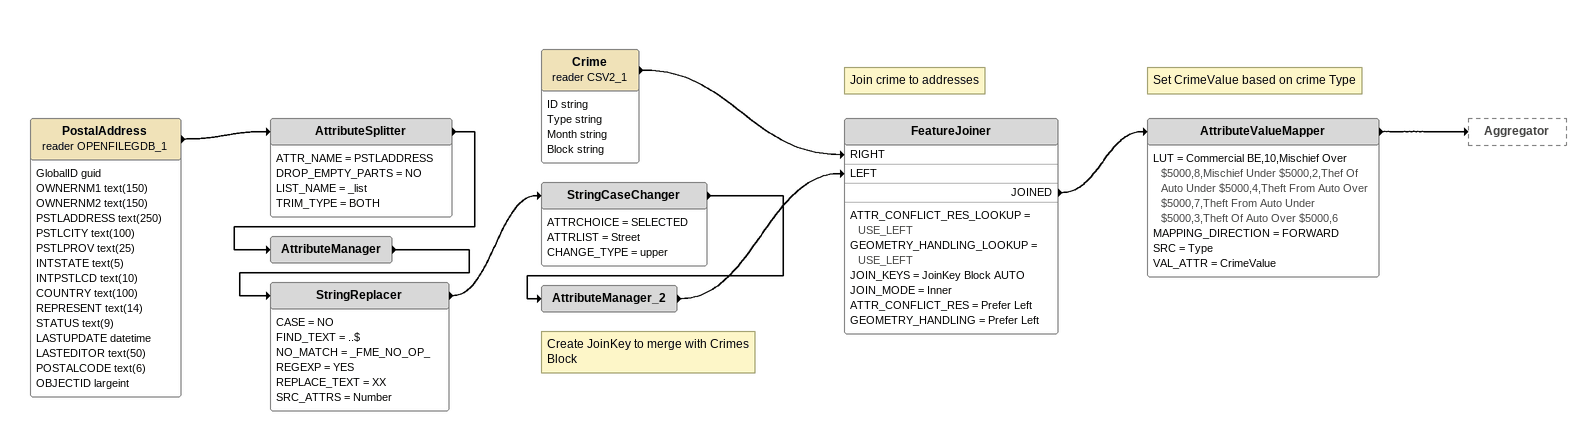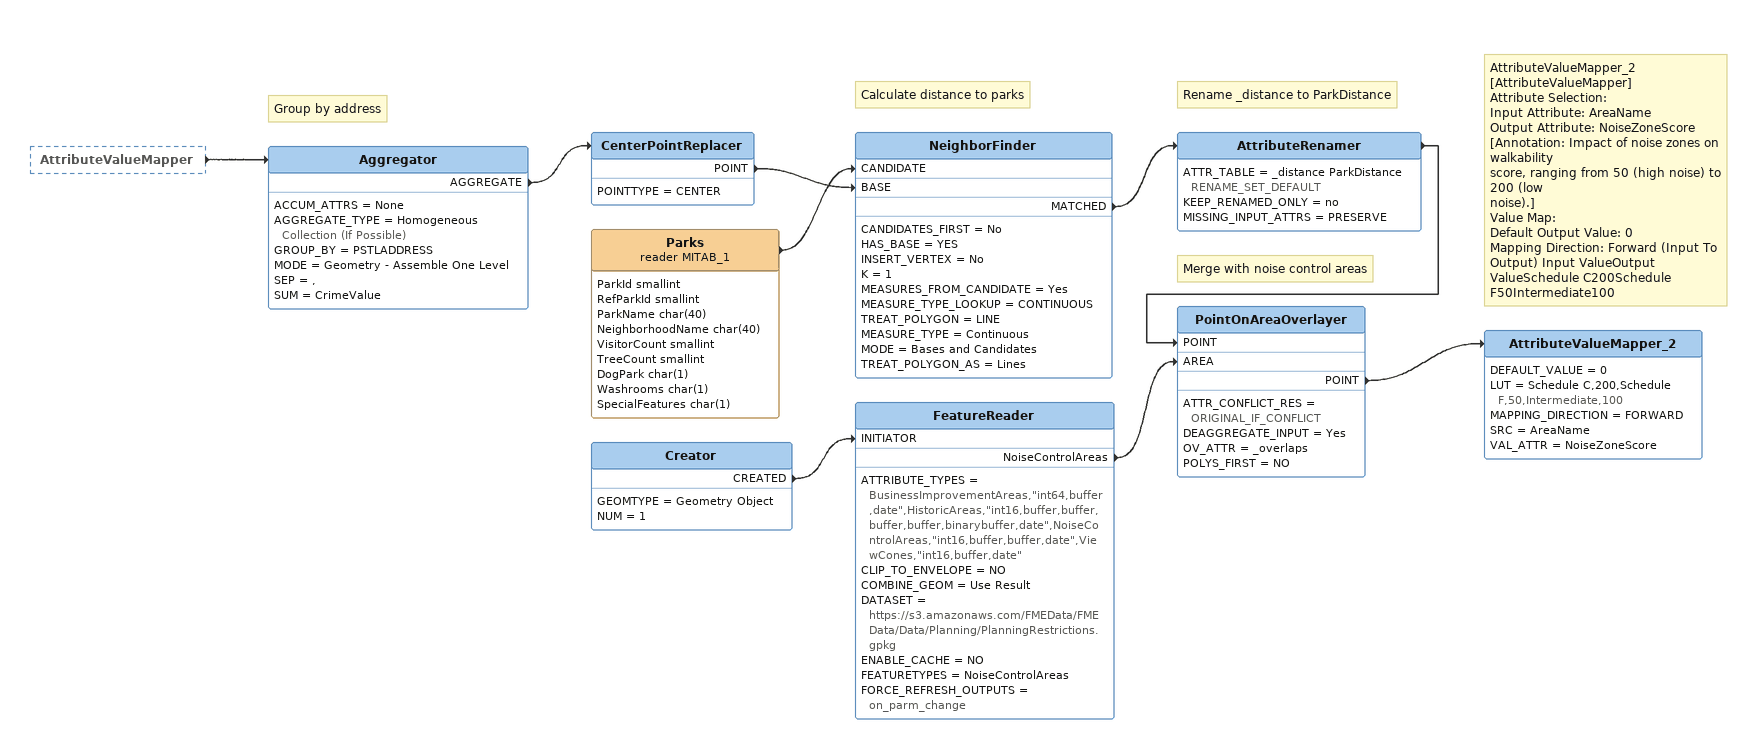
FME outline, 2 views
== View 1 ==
PostalAddress (reader OPENFILEGDB_1)
    attributes: GlobalID guid, OWNERNM1 text(150), OWNERNM2 text(150), PSTLADDRESS text(250), PSTLCITY text(100), PSTLPROV text(25), INTSTATE text(5), INTPSTLCD text(10), COUNTRY text(100), REPRESENT text(14), STATUS text(9), LASTUPDATE datetime, LASTEDITOR text(50), POSTALCODE text(6), OBJECTID largeint
    -> AttributeSplitter
AttributeSplitter
    ATTR_NAME = PSTLADDRESS
    DROP_EMPTY_PARTS = NO
    LIST_NAME = _list
    TRIM_TYPE = BOTH
    -> AttributeManager
AttributeManager
    -> StringReplacer
StringReplacer
    CASE = NO
    FIND_TEXT = ..$
    NO_MATCH = _FME_NO_OP_
    REGEXP = YES
    REPLACE_TEXT = XX
    SRC_ATTRS = Number
    -> StringCaseChanger
StringCaseChanger
    ATTRCHOICE = SELECTED
    ATTRLIST = Street
    CHANGE_TYPE = upper
    -> AttributeManager_2
Note: Create JoinKey to merge with Crimes Block
AttributeManager_2
    -> FeatureJoiner [LEFT]
Crime (reader CSV2_1)
    attributes: ID string, Type string, Month string, Block string
    -> FeatureJoiner [RIGHT]
Note: Join crime to addresses
FeatureJoiner
    ATTR_CONFLICT_RES_LOOKUP = USE_LEFT
    GEOMETRY_HANDLING_LOOKUP = USE_LEFT
    JOIN_KEYS = JoinKey Block AUTO
    JOIN_MODE = Inner
    ATTR_CONFLICT_RES = Prefer Left
    GEOMETRY_HANDLING = Prefer Left
    JOINED -> AttributeValueMapper
Note: Set CrimeValue based on crime Type
AttributeValueMapper
    LUT = Commercial BE,10,Mischief Over $5000,8,Mischief Under $5000,2,Thef Of Auto Under $5000,4,Theft From Auto Over $5000,7,Theft From Auto Under $5000,3,Theft Of Auto Over $5000,6
    MAPPING_DIRECTION = FORWARD
    SRC = Type
    VAL_ATTR = CrimeValue
    -> Aggregator

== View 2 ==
AttributeValueMapper [outside]
    -> Aggregator
Note: Group by address
Aggregator
    ACCUM_ATTRS = None
    AGGREGATE_TYPE = Homogeneous Collection (If Possible)
    GROUP_BY = PSTLADDRESS
    MODE = Geometry - Assemble One Level
    SEP = ,
    SUM = CrimeValue
    AGGREGATE -> CenterPointReplacer
CenterPointReplacer
    POINTTYPE = CENTER
    POINT -> NeighborFinder [BASE]
Parks (reader MITAB_1)
    attributes: ParkId smallint, RefParkId smallint, ParkName char(40), NeighborhoodName char(40), VisitorCount smallint, TreeCount smallint, DogPark char(1), Washrooms char(1), SpecialFeatures char(1)
    -> NeighborFinder [CANDIDATE]
Note: Calculate distance to parks
NeighborFinder
    CANDIDATES_FIRST = No
    HAS_BASE = YES
    INSERT_VERTEX = No
    K = 1
    MEASURES_FROM_CANDIDATE = Yes
    MEASURE_TYPE_LOOKUP = CONTINUOUS
    TREAT_POLYGON = LINE
    MEASURE_TYPE = Continuous
    MODE = Bases and Candidates
    TREAT_POLYGON_AS = Lines
    MATCHED -> AttributeRenamer
Note: Rename _distance to ParkDistance
AttributeRenamer
    ATTR_TABLE = _distance ParkDistance RENAME_SET_DEFAULT
    KEEP_RENAMED_ONLY = no
    MISSING_INPUT_ATTRS = PRESERVE
    -> PointOnAreaOverlayer [POINT]
Creator
    GEOMTYPE = Geometry Object
    NUM = 1
    CREATED -> FeatureReader [INITIATOR]
FeatureReader
    ATTRIBUTE_TYPES = BusinessImprovementAreas,"int64,buffer,date",HistoricAreas,"int16,buffer,buffer,buffer,buffer,binarybuffer,date",NoiseControlAreas,"int16,buffer,buffer,date",ViewCones,"int16,buffer,date"
    CLIP_TO_ENVELOPE = NO
    COMBINE_GEOM = Use Result
    DATASET = https://s3.amazonaws.com/FMEData/FMEData/Data/Planning/PlanningRestrictions.gpkg
    ENABLE_CACHE = NO
    FEATURETYPES = NoiseControlAreas
    FORCE_REFRESH_OUTPUTS = on_parm_change
    NoiseControlAreas -> PointOnAreaOverlayer [AREA]
Note: Merge with noise control areas
PointOnAreaOverlayer
    ATTR_CONFLICT_RES = ORIGINAL_IF_CONFLICT
    DEAGGREGATE_INPUT = Yes
    OV_ATTR = _overlaps
    POLYS_FIRST = NO
    POINT -> AttributeValueMapper_2
Note: AttributeValueMapper_2 [AttributeValueMapper] / Attribute Selection: / Input Attribute: AreaName / Output Attribute: NoiseZoneScore / [Annotation: Impact of noise zones on walkability / score, ranging from 50 (high noise) to 200 (low / noise).] / Value Map: / Default Output Value: 0 / Mapping Direction: Forward (Input To Output) Input ValueOutput ValueSchedule C200Schedule F50Intermediate100
AttributeValueMapper_2
    DEFAULT_VALUE = 0
    LUT = Schedule C,200,Schedule F,50,Intermediate,100
    MAPPING_DIRECTION = FORWARD
    SRC = AreaName
    VAL_ATTR = NoiseZoneScore
